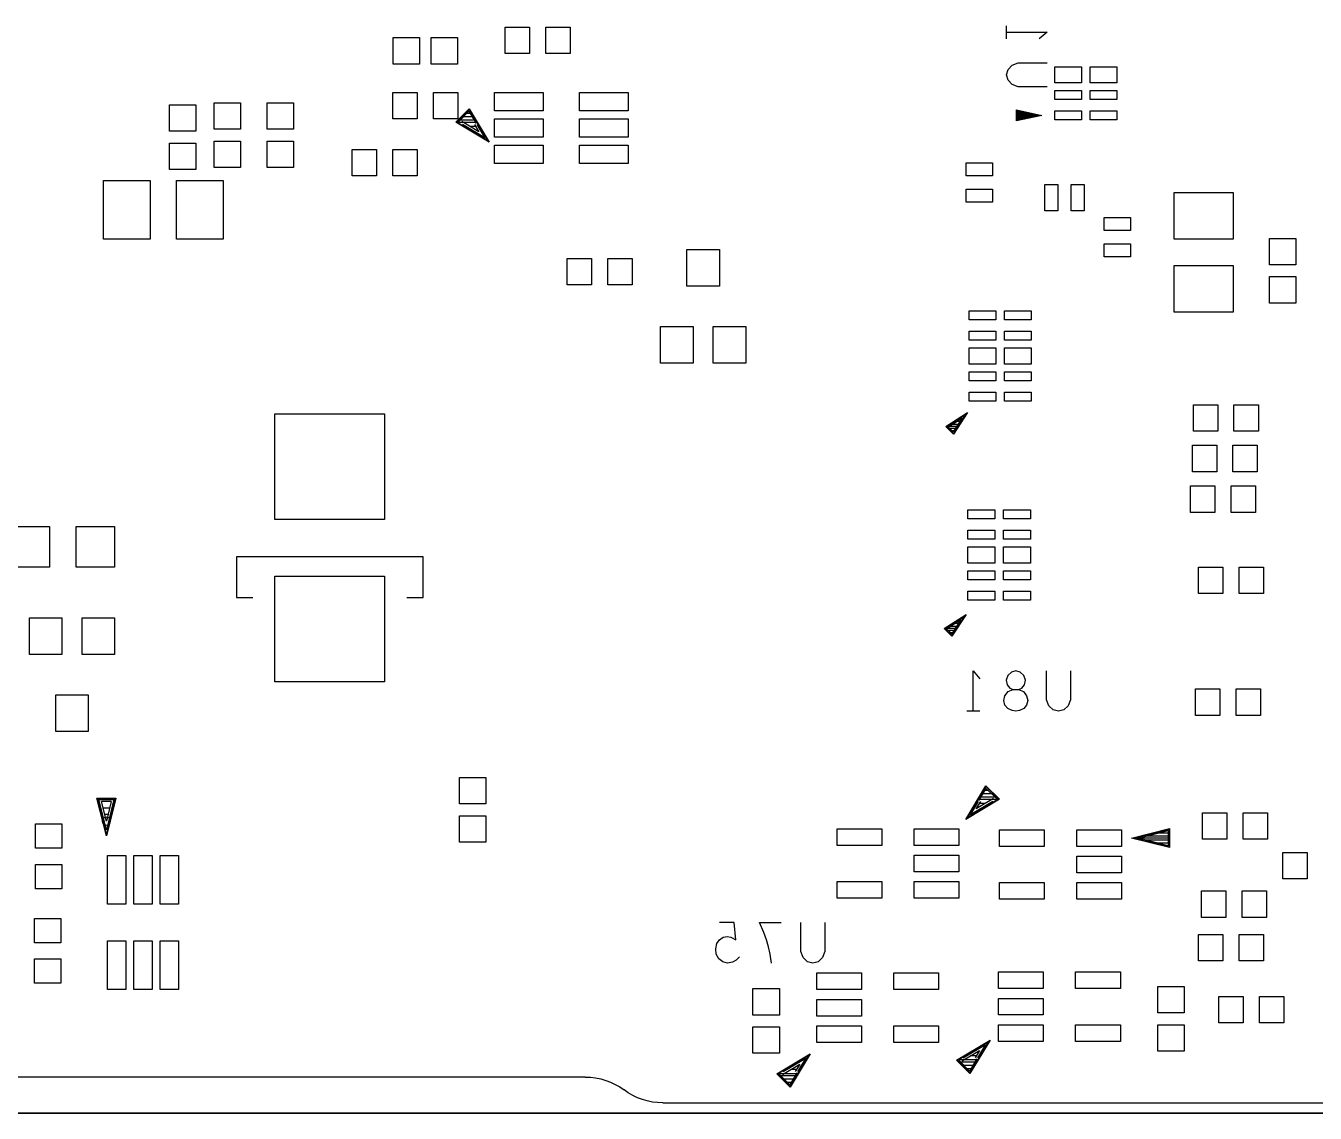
# Model space of a CAD drawing. Header units: millimetres. Extents: x -190 to 348, y -330 to 190.
# Drawn here: x 45.79 to 77.55, y -137.03 to -110.25 of the extents above; entities that cross this region are included whole.
import ezdxf

# ---------------------------------------------------------------- set-up
doc = ezdxf.new("R2010")
doc.units = ezdxf.units.MM
for name, color, linetype in [('10_MAQ_PALLET', 7, 'Continuous'), ('4_SIKCREN_BOTTOM_', 7, 'Continuous'), ('5_SOLDER_PASTE_BOTTOM_', 7, 'Continuous'), ('7______BREAKAWAY', 7, 'Continuous')]:
    doc.layers.add(name, color=color, linetype=linetype)

msp = doc.modelspace()

# ---------------------------------------------------------------- linework, layer by layer
at = {"layer": '10_MAQ_PALLET', "color": 1}
for p, q in [((59.57, -136.142, -8.001), (30.013, -136.142, -8.001)), ((61.478, -136.779, -8.001), (81.204, -136.779, -8.001))]:
    msp.add_line(p, q, dxfattribs=at)
at = {"layer": '10_MAQ_PALLET', "color": 1, "extrusion": (0, 0, -1)}
for centre, start, end in [((-59.57, -137.729, 8.001), 90, 126.9378), ((-61.478, -135.191, 8.001), 270, 306.9378)]:
    msp.add_arc(centre, 1.587, start, end, dxfattribs=at)
at = {"layer": '4_SIKCREN_BOTTOM_', "color": 7}
for p, q in [((69.949, -110.569), (69.949, -110.251)), ((69.949, -110.411), (70.95, -110.411)), ((70.95, -110.411), (70.752, -110.569)), ((70.084, -111.219), (70.234, -111.166)), ((70.234, -111.166), (70.95, -111.166)), ((69.949, -111.46), (69.985, -111.326)), ((69.985, -111.592), (69.949, -111.46)), ((69.985, -111.326), (70.084, -111.219)), ((70.084, -111.699), (69.985, -111.592)), ((70.234, -111.752), (70.084, -111.699)), ((70.95, -111.752), (70.234, -111.752)), ((56.38, -112.626), (56.711, -112.296)), ((56.401, -112.624), (56.708, -112.316)), ((56.444, -112.619), (56.703, -112.357)), ((56.736, -112.41), (56.652, -112.41)), ((56.703, -112.357), (56.883, -112.654)), ((56.708, -112.316), (56.904, -112.641)), ((56.711, -112.296), (57.206, -113.121)), ((70.188, -112.324), (70.815, -112.459)), ((70.188, -112.593), (70.188, -112.324)), ((70.201, -112.459), (70.201, -112.342)), ((70.201, -112.342), (70.754, -112.459)), ((70.328, -112.367), (70.201, -112.367)), ((70.48, -112.4), (70.201, -112.4)), ((70.635, -112.433), (70.201, -112.433)), ((57.206, -113.121), (56.38, -112.626)), ((57.17, -113.086), (56.401, -112.624)), ((56.896, -112.629), (56.411, -112.629)), ((56.838, -112.578), (56.485, -112.578)), ((56.947, -112.862), (56.525, -112.608)), ((57.097, -113.01), (56.545, -112.679)), ((56.787, -112.494), (56.568, -112.494)), ((56.868, -112.73), (56.728, -112.73)), ((56.84, -112.682), (56.947, -112.862)), ((56.899, -112.679), (57.097, -113.01)), ((56.904, -112.641), (57.17, -113.086)), ((70.815, -112.459), (70.188, -112.593)), ((70.201, -112.578), (70.201, -112.459)), ((70.754, -112.459), (70.201, -112.578)), ((70.757, -112.459), (70.201, -112.459)), ((70.635, -112.484), (70.201, -112.484)), ((70.48, -112.517), (70.201, -112.517)), ((70.328, -112.55), (70.201, -112.55)), ((68.45, -120.122), (68.989, -119.774)), ((68.471, -120.124), (68.946, -119.817)), ((68.511, -120.129), (68.859, -119.903)), ((68.989, -119.774), (68.641, -120.312)), ((68.798, -119.997), (68.715, -119.997)), ((68.859, -119.903), (68.737, -120.091)), ((68.946, -119.817), (68.758, -120.106)), ((68.847, -119.926), (68.824, -119.926)), ((68.641, -120.312), (68.45, -120.122)), ((68.638, -120.292), (68.471, -120.124)), ((68.75, -120.119), (68.476, -120.119)), ((68.633, -120.251), (68.511, -120.129)), ((68.687, -120.17), (68.555, -120.17)), ((68.753, -120.068), (68.603, -120.068)), ((68.651, -120.226), (68.608, -120.226)), ((68.737, -120.091), (68.633, -120.251)), ((68.758, -120.106), (68.638, -120.292)), ((50.975, -123.33), (50.975, -124.328)), ((55.575, -123.33), (50.975, -123.33)), ((55.575, -124.328), (55.575, -123.33)), ((50.975, -124.328), (51.384, -124.328)), ((55.174, -124.328), (55.575, -124.328)), ((68.412, -125.098), (68.948, -124.75)), ((68.43, -125.1), (68.905, -124.793)), ((68.948, -124.75), (68.6, -125.288)), ((68.905, -124.793), (68.72, -125.082)), ((68.6, -125.288), (68.412, -125.098)), ((68.598, -125.268), (68.43, -125.1)), ((68.71, -125.095), (68.438, -125.095)), ((68.471, -125.103), (68.821, -124.877)), ((68.595, -125.227), (68.471, -125.103)), ((68.712, -125.044), (68.562, -125.044)), ((68.697, -125.067), (68.595, -125.227)), ((68.72, -125.082), (68.598, -125.268)), ((68.76, -124.973), (68.674, -124.973)), ((68.821, -124.877), (68.697, -125.067)), ((68.806, -124.899), (68.786, -124.899)), ((68.646, -125.146), (68.514, -125.146)), ((68.61, -125.202), (68.57, -125.202)), ((69.126, -126.134), (69.286, -126.332)), ((69.126, -127.135), (69.126, -126.134)), ((69.977, -126.251), (69.936, -126.368)), ((69.936, -126.368), (69.962, -126.484)), ((70.068, -126.167), (69.977, -126.251)), ((70.175, -126.134), (70.068, -126.167)), ((70.282, -126.167), (70.175, -126.134)), ((70.376, -126.251), (70.282, -126.167)), ((70.416, -126.368), (70.376, -126.251)), ((70.388, -126.484), (70.416, -126.368)), ((70.932, -126.85), (70.932, -126.134)), ((71.519, -126.134), (71.519, -126.85)), ((69.908, -126.751), (69.99, -126.649)), ((69.962, -126.484), (70.03, -126.566)), ((69.99, -126.649), (70.109, -126.601)), ((70.03, -126.566), (70.109, -126.601)), ((70.109, -126.601), (70.244, -126.601)), ((70.109, -126.601), (70.244, -126.601)), ((70.244, -126.601), (70.322, -126.566)), ((70.244, -126.601), (70.363, -126.649)), ((70.322, -126.566), (70.388, -126.484)), ((70.363, -126.649), (70.442, -126.751)), ((69.883, -126.868), (69.908, -126.751)), ((69.908, -126.985), (69.883, -126.868)), ((69.977, -127.066), (69.908, -126.985)), ((70.442, -126.985), (70.376, -127.066)), ((70.442, -126.751), (70.47, -126.868)), ((70.47, -126.868), (70.442, -126.985)), ((70.985, -127), (70.932, -126.85)), ((71.092, -127.102), (70.985, -127)), ((71.465, -127), (71.359, -127.102)), ((71.519, -126.85), (71.465, -127)), ((69.286, -127.135), (68.966, -127.135)), ((70.084, -127.117), (69.977, -127.066)), ((70.175, -127.135), (70.084, -127.117)), ((70.269, -127.117), (70.175, -127.135)), ((70.376, -127.066), (70.269, -127.117)), ((71.224, -127.135), (71.092, -127.102)), ((71.359, -127.102), (71.224, -127.135)), ((47.541, -129.271), (48.009, -129.271)), ((47.775, -130.205), (47.541, -129.271)), ((48.009, -129.271), (47.775, -130.205)), ((68.943, -129.797), (69.439, -128.968)), ((69.245, -129.316), (69.441, -128.989)), ((69.268, -129.329), (69.446, -129.032)), ((69.667, -129.253), (69.314, -129.253)), ((69.583, -129.169), (69.365, -129.169)), ((69.499, -129.083), (69.416, -129.083)), ((69.439, -128.968), (69.771, -129.301)), ((69.441, -128.989), (69.751, -129.299)), ((69.446, -129.032), (69.71, -129.294)), ((47.556, -129.283), (47.993, -129.283)), ((47.775, -130.155), (47.556, -129.283)), ((47.775, -130.051), (47.589, -129.309)), ((47.589, -129.309), (47.96, -129.309)), ((47.775, -129.84), (47.655, -129.36)), ((47.894, -129.36), (47.655, -129.36)), ((47.856, -129.52), (47.696, -129.52)), ((47.993, -129.283), (47.775, -130.155)), ((47.96, -129.309), (47.775, -130.051)), ((47.894, -129.36), (47.775, -129.84)), ((69.771, -129.301), (68.943, -129.797)), ((69.751, -129.299), (68.981, -129.758)), ((68.981, -129.758), (69.245, -129.316)), ((69.609, -129.355), (69.055, -129.685)), ((69.055, -129.685), (69.253, -129.355)), ((69.626, -129.283), (69.202, -129.537)), ((69.202, -129.537), (69.312, -129.355)), ((69.743, -129.304), (69.253, -129.304)), ((69.423, -129.405), (69.284, -129.405)), ((47.816, -129.68), (47.734, -129.68)), ((73.028, -130.259), (73.962, -130.025)), ((73.081, -130.259), (73.95, -130.04)), ((73.185, -130.259), (73.924, -130.073)), ((73.924, -130.208), (73.388, -130.208)), ((73.924, -130.134), (73.685, -130.134)), ((73.924, -130.073), (73.924, -130.259)), ((73.95, -130.04), (73.95, -130.259)), ((73.962, -130.025), (73.962, -130.493)), ((73.962, -130.493), (73.028, -130.259)), ((73.95, -130.259), (73.078, -130.259)), ((73.95, -130.477), (73.081, -130.259)), ((73.924, -130.444), (73.185, -130.259)), ((73.924, -130.31), (73.388, -130.31)), ((73.924, -130.383), (73.685, -130.383)), ((73.924, -130.259), (73.924, -130.444)), ((73.95, -130.259), (73.95, -130.477)), ((63.236, -132.334), (62.875, -132.334)), ((63.276, -132.766), (63.236, -132.334)), ((63.858, -132.334), (64.392, -132.334)), ((63.965, -132.583), (63.858, -132.334)), ((64.882, -133.05), (64.882, -132.334)), ((65.469, -132.334), (65.469, -133.05)), ((62.875, -132.766), (62.969, -132.7)), ((62.969, -132.7), (63.063, -132.685)), ((63.063, -132.685), (63.157, -132.7)), ((63.157, -132.7), (63.276, -132.766)), ((64.031, -132.766), (63.965, -132.583)), ((62.784, -132.984), (62.809, -132.85)), ((62.796, -133.116), (62.784, -132.984)), ((62.809, -132.85), (62.875, -132.766)), ((64.084, -132.933), (64.031, -132.766)), ((64.125, -133.116), (64.084, -132.933)), ((64.935, -133.2), (64.882, -133.05)), ((65.469, -133.05), (65.415, -133.2)), ((62.862, -133.233), (62.796, -133.116)), ((62.956, -133.302), (62.862, -133.233)), ((63.076, -133.335), (62.956, -133.302)), ((63.195, -133.317), (63.076, -133.335)), ((63.289, -133.266), (63.195, -133.317)), ((63.37, -133.185), (63.289, -133.266)), ((64.153, -133.335), (64.125, -133.116)), ((65.042, -133.302), (64.935, -133.2)), ((65.174, -133.335), (65.042, -133.302)), ((65.308, -133.302), (65.174, -133.335)), ((65.415, -133.2), (65.308, -133.302)), ((68.715, -135.725), (69.54, -135.23)), ((68.735, -135.727), (69.502, -135.265)), ((69.54, -135.23), (69.045, -136.055)), ((69.502, -135.265), (69.238, -135.71)), ((64.285, -136.063), (65.11, -135.567)), ((64.305, -136.065), (65.072, -135.603)), ((65.11, -135.567), (64.615, -136.393)), ((65.072, -135.603), (64.808, -136.047)), ((68.857, -135.743), (69.281, -135.489)), ((68.877, -135.672), (69.428, -135.339)), ((69.202, -135.621), (69.06, -135.621)), ((69.281, -135.489), (69.172, -135.669)), ((69.428, -135.339), (69.23, -135.672)), ((64.427, -136.081), (64.851, -135.827)), ((64.447, -136.009), (64.999, -135.679)), ((64.851, -135.827), (64.742, -136.009)), ((64.999, -135.679), (64.8, -136.009)), ((69.045, -136.055), (68.715, -135.725)), ((69.042, -136.035), (68.735, -135.727)), ((69.23, -135.722), (68.743, -135.722)), ((69.037, -135.994), (68.776, -135.733)), ((69.169, -135.773), (68.816, -135.773)), ((69.118, -135.857), (68.9, -135.857)), ((69.068, -135.941), (68.984, -135.941)), ((69.215, -135.697), (69.037, -135.994)), ((69.238, -135.71), (69.042, -136.035)), ((64.615, -136.393), (64.285, -136.063)), ((64.613, -136.373), (64.305, -136.065)), ((64.8, -136.06), (64.313, -136.06)), ((64.607, -136.332), (64.346, -136.07)), ((64.74, -136.111), (64.386, -136.111)), ((64.689, -136.195), (64.47, -136.195)), ((64.785, -136.035), (64.607, -136.332)), ((64.808, -136.047), (64.613, -136.373)), ((64.77, -135.959), (64.63, -135.959)), ((64.638, -136.279), (64.554, -136.279)), ((26.789, -137.033), (91.6, -137.033))]:
    msp.add_line(p, q, dxfattribs=at)
for start, end in [(0, 180), (180, 0)]:
    msp.add_arc((47.775, -129.84), 0.102, start, end, dxfattribs=at)
at = {"layer": '5_SOLDER_PASTE_BOTTOM_', "color": 4}
for p, q in [((57.599, -110.934), (57.599, -110.284)), ((57.599, -110.284), (58.199, -110.284)), ((58.199, -110.284), (58.199, -110.934)), ((58.6, -110.934), (58.6, -110.284)), ((58.6, -110.284), (59.2, -110.284)), ((59.2, -110.284), (59.2, -110.934)), ((54.836, -111.193), (54.836, -110.543)), ((54.836, -110.543), (55.486, -110.543)), ((55.486, -110.543), (55.486, -111.193)), ((55.776, -111.193), (55.776, -110.543)), ((55.776, -110.543), (56.426, -110.543)), ((56.426, -110.543), (56.426, -111.193)), ((58.199, -110.934), (57.599, -110.934)), ((59.2, -110.934), (58.6, -110.934)), ((55.486, -111.193), (54.836, -111.193)), ((56.426, -111.193), (55.776, -111.193)), ((71.133, -111.658), (71.133, -111.258)), ((71.133, -111.258), (71.793, -111.258)), ((71.793, -111.258), (71.793, -111.658)), ((72.007, -111.658), (72.007, -111.258)), ((72.007, -111.258), (72.667, -111.258)), ((72.667, -111.258), (72.667, -111.658)), ((71.793, -111.658), (71.133, -111.658)), ((72.667, -111.658), (72.007, -111.658)), ((54.831, -112.545), (54.831, -111.895)), ((54.831, -111.895), (55.431, -111.895)), ((55.431, -111.895), (55.431, -112.545)), ((55.829, -112.545), (55.829, -111.895)), ((55.829, -111.895), (56.429, -111.895)), ((56.429, -111.895), (56.429, -112.545)), ((57.33, -112.343), (57.33, -111.893)), ((57.33, -111.893), (58.529, -111.893)), ((58.529, -111.893), (58.529, -112.343)), ((59.431, -112.343), (59.431, -111.893)), ((59.431, -111.893), (60.63, -111.893)), ((60.63, -111.893), (60.63, -112.343)), ((71.133, -112.068), (71.133, -111.848)), ((71.133, -111.848), (71.793, -111.848)), ((71.793, -112.068), (71.133, -112.068)), ((71.793, -111.848), (71.793, -112.068)), ((72.007, -112.068), (72.007, -111.848)), ((72.007, -111.848), (72.667, -111.848)), ((72.667, -112.068), (72.007, -112.068)), ((72.667, -111.848), (72.667, -112.068)), ((49.324, -112.85), (49.324, -112.2)), ((49.324, -112.2), (49.974, -112.2)), ((49.974, -112.2), (49.974, -112.85)), ((50.429, -112.799), (50.429, -112.149)), ((50.429, -112.149), (51.079, -112.149)), ((51.079, -112.149), (51.079, -112.799)), ((51.73, -112.799), (51.73, -112.149)), ((51.73, -112.149), (52.38, -112.149)), ((52.38, -112.149), (52.38, -112.799)), ((58.529, -112.343), (57.33, -112.343)), ((60.63, -112.343), (59.431, -112.343)), ((71.133, -112.568), (71.133, -112.349)), ((71.133, -112.349), (71.793, -112.349)), ((71.793, -112.349), (71.793, -112.568)), ((72.007, -112.568), (72.007, -112.349)), ((72.007, -112.349), (72.667, -112.349)), ((72.667, -112.349), (72.667, -112.568)), ((55.431, -112.545), (54.831, -112.545)), ((56.429, -112.545), (55.829, -112.545)), ((57.33, -112.993), (57.33, -112.543)), ((57.33, -112.543), (58.529, -112.543)), ((58.529, -112.543), (58.529, -112.993)), ((59.431, -112.993), (59.431, -112.543)), ((59.431, -112.543), (60.63, -112.543)), ((60.63, -112.543), (60.63, -112.993)), ((71.793, -112.568), (71.133, -112.568)), ((72.667, -112.568), (72.007, -112.568)), ((49.974, -112.85), (49.324, -112.85)), ((51.079, -112.799), (50.429, -112.799)), ((52.38, -112.799), (51.73, -112.799)), ((58.529, -112.993), (57.33, -112.993)), ((60.63, -112.993), (59.431, -112.993)), ((49.324, -113.789), (49.324, -113.139)), ((49.324, -113.139), (49.974, -113.139)), ((49.974, -113.139), (49.974, -113.789)), ((50.429, -113.739), (50.429, -113.089)), ((50.429, -113.089), (51.079, -113.089)), ((51.079, -113.089), (51.079, -113.739)), ((51.73, -113.739), (51.73, -113.089)), ((51.73, -113.089), (52.38, -113.089)), ((52.38, -113.089), (52.38, -113.739)), ((53.83, -113.944), (53.83, -113.294)), ((53.83, -113.294), (54.43, -113.294)), ((54.43, -113.294), (54.43, -113.944)), ((54.831, -113.944), (54.831, -113.294)), ((54.831, -113.294), (55.431, -113.294)), ((55.431, -113.294), (55.431, -113.944)), ((57.33, -113.644), (57.33, -113.194)), ((57.33, -113.194), (58.529, -113.194)), ((58.529, -113.194), (58.529, -113.644)), ((59.431, -113.644), (59.431, -113.194)), ((59.431, -113.194), (60.63, -113.194)), ((60.63, -113.194), (60.63, -113.644)), ((58.529, -113.644), (57.33, -113.644)), ((60.63, -113.644), (59.431, -113.644)), ((68.951, -113.944), (68.951, -113.624)), ((68.951, -113.624), (69.601, -113.624)), ((69.601, -113.624), (69.601, -113.944)), ((49.974, -113.789), (49.324, -113.789)), ((51.079, -113.739), (50.429, -113.739)), ((52.38, -113.739), (51.73, -113.739)), ((54.43, -113.944), (53.83, -113.944)), ((55.431, -113.944), (54.831, -113.944)), ((69.601, -113.944), (68.951, -113.944)), ((47.7, -115.51), (47.7, -114.06)), ((47.7, -114.06), (48.85, -114.06)), ((48.85, -114.06), (48.85, -115.51)), ((49.501, -115.51), (49.501, -114.06)), ((49.501, -114.06), (50.651, -114.06)), ((50.651, -114.06), (50.651, -115.51)), ((68.951, -114.595), (68.951, -114.275)), ((68.951, -114.275), (69.601, -114.275)), ((69.601, -114.275), (69.601, -114.595)), ((70.889, -114.808), (70.889, -114.158)), ((70.889, -114.158), (71.209, -114.158)), ((71.209, -114.158), (71.209, -114.808)), ((71.539, -114.808), (71.539, -114.158)), ((71.539, -114.158), (71.859, -114.158)), ((71.859, -114.158), (71.859, -114.808)), ((69.601, -114.595), (68.951, -114.595)), ((74.075, -115.51), (74.075, -114.36)), ((74.075, -114.36), (75.525, -114.36)), ((75.525, -114.36), (75.525, -115.51)), ((71.209, -114.808), (70.889, -114.808)), ((71.859, -114.808), (71.539, -114.808)), ((72.349, -115.293), (72.349, -114.973)), ((72.349, -114.973), (72.999, -114.973)), ((72.999, -114.973), (72.999, -115.293)), ((72.999, -115.293), (72.349, -115.293)), ((48.85, -115.51), (47.7, -115.51)), ((50.651, -115.51), (49.501, -115.51)), ((75.525, -115.51), (74.075, -115.51)), ((76.426, -116.139), (76.426, -115.489)), ((76.426, -115.489), (77.076, -115.489)), ((77.076, -115.489), (77.076, -116.139)), ((62.074, -116.66), (62.074, -115.761)), ((62.074, -115.761), (62.874, -115.761)), ((62.874, -115.761), (62.874, -116.66)), ((72.349, -115.943), (72.349, -115.623)), ((72.349, -115.623), (72.999, -115.623)), ((72.999, -115.623), (72.999, -115.943)), ((59.126, -116.634), (59.126, -115.984)), ((59.126, -115.984), (59.726, -115.984)), ((59.726, -115.984), (59.726, -116.634)), ((60.124, -116.634), (60.124, -115.984)), ((60.124, -115.984), (60.724, -115.984)), ((60.724, -115.984), (60.724, -116.634)), ((72.999, -115.943), (72.349, -115.943)), ((74.075, -117.308), (74.075, -116.158)), ((74.075, -116.158), (75.525, -116.158)), ((75.525, -116.158), (75.525, -117.308)), ((77.076, -116.139), (76.426, -116.139)), ((76.426, -117.079), (76.426, -116.429)), ((76.426, -116.429), (77.076, -116.429)), ((77.076, -116.429), (77.076, -117.079)), ((59.726, -116.634), (59.126, -116.634)), ((60.724, -116.634), (60.124, -116.634)), ((62.874, -116.66), (62.074, -116.66)), ((77.076, -117.079), (76.426, -117.079)), ((69.022, -117.494), (69.022, -117.274)), ((69.022, -117.274), (69.682, -117.274)), ((69.682, -117.494), (69.022, -117.494)), ((69.682, -117.274), (69.682, -117.494)), ((69.896, -117.494), (69.896, -117.274)), ((69.896, -117.274), (70.556, -117.274)), ((70.556, -117.494), (69.896, -117.494)), ((70.556, -117.274), (70.556, -117.494)), ((75.525, -117.308), (74.075, -117.308)), ((61.426, -118.56), (61.426, -117.66)), ((61.426, -117.66), (62.226, -117.66)), ((62.226, -117.66), (62.226, -118.56)), ((62.724, -118.56), (62.724, -117.66)), ((62.724, -117.66), (63.524, -117.66)), ((63.524, -117.66), (63.524, -118.56)), ((69.022, -117.994), (69.022, -117.774)), ((69.022, -117.774), (69.682, -117.774)), ((69.682, -117.774), (69.682, -117.994)), ((69.896, -117.994), (69.896, -117.774)), ((69.896, -117.774), (70.556, -117.774)), ((70.556, -117.774), (70.556, -117.994)), ((69.682, -117.994), (69.022, -117.994)), ((70.556, -117.994), (69.896, -117.994)), ((69.022, -118.584), (69.022, -118.184)), ((69.022, -118.184), (69.682, -118.184)), ((69.682, -118.184), (69.682, -118.584)), ((69.896, -118.584), (69.896, -118.184)), ((69.896, -118.184), (70.556, -118.184)), ((70.556, -118.184), (70.556, -118.584)), ((62.226, -118.56), (61.426, -118.56)), ((63.524, -118.56), (62.724, -118.56)), ((69.682, -118.584), (69.022, -118.584)), ((69.022, -118.995), (69.022, -118.775)), ((69.022, -118.775), (69.682, -118.775)), ((69.682, -118.775), (69.682, -118.995)), ((70.556, -118.584), (69.896, -118.584)), ((69.896, -118.995), (69.896, -118.775)), ((69.896, -118.775), (70.556, -118.775)), ((70.556, -118.775), (70.556, -118.995)), ((69.682, -118.995), (69.022, -118.995)), ((70.556, -118.995), (69.896, -118.995)), ((69.022, -119.495), (69.022, -119.275)), ((69.022, -119.275), (69.682, -119.275)), ((69.682, -119.275), (69.682, -119.495)), ((69.896, -119.495), (69.896, -119.275)), ((69.896, -119.275), (70.556, -119.275)), ((70.556, -119.275), (70.556, -119.495)), ((69.682, -119.495), (69.022, -119.495)), ((70.556, -119.495), (69.896, -119.495)), ((74.551, -120.233), (74.551, -119.583)), ((74.551, -119.583), (75.151, -119.583)), ((75.151, -119.583), (75.151, -120.233)), ((75.549, -120.233), (75.549, -119.583)), ((75.549, -119.583), (76.149, -119.583)), ((76.149, -119.583), (76.149, -120.233)), ((51.924, -122.41), (51.924, -119.81)), ((51.924, -119.81), (54.624, -119.81)), ((54.624, -119.81), (54.624, -122.41)), ((75.151, -120.233), (74.551, -120.233)), ((76.149, -120.233), (75.549, -120.233)), ((74.526, -121.234), (74.526, -120.584)), ((74.526, -120.584), (75.126, -120.584)), ((75.126, -120.584), (75.126, -121.234)), ((75.524, -121.234), (75.524, -120.584)), ((75.524, -120.584), (76.124, -120.584)), ((76.124, -120.584), (76.124, -121.234)), ((75.126, -121.234), (74.526, -121.234)), ((76.124, -121.234), (75.524, -121.234)), ((74.475, -122.235), (74.475, -121.585)), ((74.475, -121.585), (75.075, -121.585)), ((75.075, -121.585), (75.075, -122.235)), ((75.476, -122.235), (75.476, -121.585)), ((75.476, -121.585), (76.076, -121.585)), ((76.076, -121.585), (76.076, -122.235)), ((68.997, -122.393), (68.997, -122.173)), ((68.997, -122.173), (69.657, -122.173)), ((69.657, -122.173), (69.657, -122.393)), ((69.873, -122.393), (69.873, -122.173)), ((69.873, -122.173), (70.533, -122.173)), ((70.533, -122.173), (70.533, -122.393)), ((75.075, -122.235), (74.475, -122.235)), ((76.076, -122.235), (75.476, -122.235)), ((45.425, -122.583), (46.375, -122.583)), ((46.375, -122.583), (46.375, -123.583)), ((47.026, -123.583), (47.026, -122.583)), ((47.026, -122.583), (47.976, -122.583)), ((47.976, -122.583), (47.976, -123.583)), ((54.624, -122.41), (51.924, -122.41)), ((69.657, -122.393), (68.997, -122.393)), ((70.533, -122.393), (69.873, -122.393)), ((68.997, -122.894), (68.997, -122.674)), ((68.997, -122.674), (69.657, -122.674)), ((69.657, -122.894), (68.997, -122.894)), ((69.657, -122.674), (69.657, -122.894)), ((69.873, -122.894), (69.873, -122.674)), ((69.873, -122.674), (70.533, -122.674)), ((70.533, -122.894), (69.873, -122.894)), ((70.533, -122.674), (70.533, -122.894)), ((68.997, -123.484), (68.997, -123.084)), ((68.997, -123.084), (69.657, -123.084)), ((69.657, -123.084), (69.657, -123.484)), ((69.873, -123.484), (69.873, -123.084)), ((69.873, -123.084), (70.533, -123.084)), ((70.533, -123.084), (70.533, -123.484)), ((69.657, -123.484), (68.997, -123.484)), ((70.533, -123.484), (69.873, -123.484)), ((46.375, -123.583), (45.425, -123.583)), ((47.976, -123.583), (47.026, -123.583)), ((51.924, -126.41), (51.924, -123.81)), ((51.924, -123.81), (54.624, -123.81)), ((54.624, -123.81), (54.624, -126.41)), ((68.997, -123.894), (68.997, -123.674)), ((68.997, -123.674), (69.657, -123.674)), ((69.657, -123.674), (69.657, -123.894)), ((69.873, -123.894), (69.873, -123.674)), ((69.873, -123.674), (70.533, -123.674)), ((70.533, -123.674), (70.533, -123.894)), ((74.676, -124.234), (74.676, -123.584)), ((74.676, -123.584), (75.276, -123.584)), ((75.276, -123.584), (75.276, -124.234)), ((75.674, -124.234), (75.674, -123.584)), ((75.674, -123.584), (76.274, -123.584)), ((76.274, -123.584), (76.274, -124.234)), ((69.657, -123.894), (68.997, -123.894)), ((68.997, -124.395), (68.997, -124.175)), ((68.997, -124.175), (69.657, -124.175)), ((69.657, -124.175), (69.657, -124.395)), ((70.533, -123.894), (69.873, -123.894)), ((69.873, -124.395), (69.873, -124.175)), ((69.873, -124.175), (70.533, -124.175)), ((70.533, -124.175), (70.533, -124.395)), ((69.657, -124.395), (68.997, -124.395)), ((70.533, -124.395), (69.873, -124.395)), ((75.276, -124.234), (74.676, -124.234)), ((76.274, -124.234), (75.674, -124.234)), ((45.876, -125.732), (45.876, -124.833)), ((45.876, -124.833), (46.676, -124.833)), ((46.676, -124.833), (46.676, -125.732)), ((47.174, -125.732), (47.174, -124.833)), ((47.174, -124.833), (47.974, -124.833)), ((47.974, -124.833), (47.974, -125.732)), ((46.676, -125.732), (45.876, -125.732)), ((47.974, -125.732), (47.174, -125.732)), ((54.624, -126.41), (51.924, -126.41)), ((74.6, -127.234), (74.6, -126.584)), ((74.6, -126.584), (75.2, -126.584)), ((75.2, -126.584), (75.2, -127.234)), ((75.6, -127.234), (75.6, -126.584)), ((75.6, -126.584), (76.2, -126.584)), ((76.2, -126.584), (76.2, -127.234)), ((46.524, -127.632), (46.524, -126.733)), ((46.524, -126.733), (47.324, -126.733)), ((47.324, -126.733), (47.324, -127.632)), ((75.2, -127.234), (74.6, -127.234)), ((76.2, -127.234), (75.6, -127.234)), ((47.324, -127.632), (46.524, -127.632)), ((56.474, -129.413), (56.474, -128.763)), ((56.474, -128.763), (57.124, -128.763)), ((57.124, -128.763), (57.124, -129.413)), ((57.124, -129.413), (56.474, -129.413)), ((56.474, -130.355), (56.474, -129.705)), ((56.474, -129.705), (57.124, -129.705)), ((57.124, -129.705), (57.124, -130.355)), ((74.775, -130.284), (74.775, -129.634)), ((74.775, -129.634), (75.375, -129.634)), ((75.375, -129.634), (75.375, -130.284)), ((75.776, -130.284), (75.776, -129.634)), ((75.776, -129.634), (76.376, -129.634)), ((76.376, -129.634), (76.376, -130.284)), ((46.025, -130.508), (46.025, -129.908)), ((46.025, -129.908), (46.675, -129.908)), ((46.675, -129.908), (46.675, -130.508)), ((65.774, -130.438), (65.774, -130.028)), ((65.774, -130.028), (66.874, -130.028)), ((66.874, -130.028), (66.874, -130.438)), ((67.674, -130.438), (67.674, -130.028)), ((67.674, -130.028), (68.774, -130.028)), ((68.774, -130.028), (68.774, -130.438)), ((69.775, -130.464), (69.775, -130.054)), ((69.775, -130.054), (70.875, -130.054)), ((70.875, -130.054), (70.875, -130.464)), ((71.675, -130.464), (71.675, -130.054)), ((71.675, -130.054), (72.775, -130.054)), ((72.775, -130.054), (72.775, -130.464)), ((46.675, -130.508), (46.025, -130.508)), ((57.124, -130.355), (56.474, -130.355)), ((66.874, -130.438), (65.774, -130.438)), ((68.774, -130.438), (67.674, -130.438)), ((70.875, -130.464), (69.775, -130.464)), ((72.775, -130.464), (71.675, -130.464)), ((75.375, -130.284), (74.775, -130.284)), ((76.376, -130.284), (75.776, -130.284)), ((47.799, -131.884), (47.799, -130.685)), ((47.799, -130.685), (48.249, -130.685)), ((48.249, -130.685), (48.249, -131.884)), ((48.449, -131.884), (48.449, -130.685)), ((48.449, -130.685), (48.899, -130.685)), ((48.899, -130.685), (48.899, -131.884)), ((49.099, -131.884), (49.099, -130.685)), ((49.099, -130.685), (49.549, -130.685)), ((49.549, -130.685), (49.549, -131.884)), ((67.674, -131.089), (67.674, -130.679)), ((67.674, -130.679), (68.774, -130.679)), ((68.774, -130.679), (68.774, -131.089)), ((71.675, -131.114), (71.675, -130.704)), ((71.675, -130.704), (72.775, -130.704)), ((72.775, -130.704), (72.775, -131.114)), ((76.751, -131.259), (76.751, -130.609)), ((76.751, -130.609), (77.351, -130.609)), ((77.351, -130.609), (77.351, -131.259)), ((46.025, -131.509), (46.025, -130.909)), ((46.025, -130.909), (46.675, -130.909)), ((46.675, -130.909), (46.675, -131.509)), ((68.774, -131.089), (67.674, -131.089)), ((72.775, -131.114), (71.675, -131.114)), ((65.774, -131.739), (65.774, -131.329)), ((65.774, -131.329), (66.874, -131.329)), ((66.874, -131.329), (66.874, -131.739)), ((67.674, -131.739), (67.674, -131.329)), ((67.674, -131.329), (68.774, -131.329)), ((68.774, -131.329), (68.774, -131.739)), ((69.775, -131.764), (69.775, -131.354)), ((69.775, -131.354), (70.875, -131.354)), ((70.875, -131.354), (70.875, -131.764)), ((71.675, -131.764), (71.675, -131.354)), ((71.675, -131.354), (72.775, -131.354)), ((72.775, -131.354), (72.775, -131.764)), ((77.351, -131.259), (76.751, -131.259)), ((46.675, -131.509), (46.025, -131.509)), ((66.874, -131.739), (65.774, -131.739)), ((68.774, -131.739), (67.674, -131.739)), ((70.875, -131.764), (69.775, -131.764)), ((72.775, -131.764), (71.675, -131.764)), ((74.749, -132.209), (74.749, -131.559)), ((74.749, -131.559), (75.349, -131.559)), ((75.349, -131.559), (75.349, -132.209)), ((75.75, -132.209), (75.75, -131.559)), ((75.75, -131.559), (76.35, -131.559)), ((76.35, -131.559), (76.35, -132.209)), ((48.249, -131.884), (47.799, -131.884)), ((48.899, -131.884), (48.449, -131.884)), ((49.549, -131.884), (49.099, -131.884)), ((46, -132.835), (46, -132.235)), ((46, -132.235), (46.65, -132.235)), ((46.65, -132.235), (46.65, -132.835)), ((75.349, -132.209), (74.749, -132.209)), ((76.35, -132.209), (75.75, -132.209)), ((74.676, -133.284), (74.676, -132.634)), ((74.676, -132.634), (75.276, -132.634)), ((75.276, -132.634), (75.276, -133.284)), ((75.674, -133.284), (75.674, -132.634)), ((75.674, -132.634), (76.274, -132.634)), ((76.274, -132.634), (76.274, -133.284)), ((46.65, -132.835), (46, -132.835)), ((47.799, -133.983), (47.799, -132.784)), ((47.799, -132.784), (48.249, -132.784)), ((48.249, -132.784), (48.249, -133.983)), ((48.449, -133.983), (48.449, -132.784)), ((48.449, -132.784), (48.899, -132.784)), ((48.899, -132.784), (48.899, -133.983)), ((49.099, -133.983), (49.099, -132.784)), ((49.099, -132.784), (49.549, -132.784)), ((49.549, -132.784), (49.549, -133.983)), ((46, -133.833), (46, -133.233)), ((46, -133.233), (46.65, -133.233)), ((46.65, -133.233), (46.65, -133.833)), ((75.276, -133.284), (74.676, -133.284)), ((76.274, -133.284), (75.674, -133.284)), ((65.274, -133.989), (65.274, -133.579)), ((65.274, -133.579), (66.374, -133.579)), ((66.374, -133.579), (66.374, -133.989)), ((67.174, -133.989), (67.174, -133.579)), ((67.174, -133.579), (68.274, -133.579)), ((68.274, -133.579), (68.274, -133.989)), ((69.75, -133.964), (69.75, -133.554)), ((69.75, -133.554), (70.85, -133.554)), ((70.85, -133.554), (70.85, -133.964)), ((71.649, -133.964), (71.649, -133.554)), ((71.649, -133.554), (72.75, -133.554)), ((72.75, -133.554), (72.75, -133.964)), ((46.65, -133.833), (46, -133.833)), ((48.249, -133.983), (47.799, -133.983)), ((48.899, -133.983), (48.449, -133.983)), ((49.549, -133.983), (49.099, -133.983)), ((63.701, -134.615), (63.701, -133.965)), ((63.701, -133.965), (64.351, -133.965)), ((64.351, -133.965), (64.351, -134.615)), ((66.374, -133.989), (65.274, -133.989)), ((68.274, -133.989), (67.174, -133.989)), ((70.85, -133.964), (69.75, -133.964)), ((72.75, -133.964), (71.649, -133.964)), ((73.675, -134.564), (73.675, -133.914)), ((73.675, -133.914), (74.325, -133.914)), ((74.325, -133.914), (74.325, -134.564)), ((65.274, -134.64), (65.274, -134.23)), ((65.274, -134.23), (66.374, -134.23)), ((66.374, -134.23), (66.374, -134.64)), ((69.75, -134.614), (69.75, -134.204)), ((69.75, -134.204), (70.85, -134.204)), ((70.85, -134.204), (70.85, -134.614)), ((75.176, -134.808), (75.176, -134.158)), ((75.176, -134.158), (75.776, -134.158)), ((75.776, -134.158), (75.776, -134.808)), ((76.174, -134.808), (76.174, -134.158)), ((76.174, -134.158), (76.774, -134.158)), ((76.774, -134.158), (76.774, -134.808)), ((64.351, -134.615), (63.701, -134.615)), ((66.374, -134.64), (65.274, -134.64)), ((70.85, -134.614), (69.75, -134.614)), ((74.325, -134.564), (73.675, -134.564)), ((63.701, -135.555), (63.701, -134.905)), ((63.701, -134.905), (64.351, -134.905)), ((64.351, -134.905), (64.351, -135.555)), ((65.274, -135.29), (65.274, -134.88)), ((65.274, -134.88), (66.374, -134.88)), ((66.374, -134.88), (66.374, -135.29)), ((67.174, -135.29), (67.174, -134.88)), ((67.174, -134.88), (68.274, -134.88)), ((68.274, -134.88), (68.274, -135.29)), ((69.75, -135.264), (69.75, -134.854)), ((69.75, -134.854), (70.85, -134.854)), ((70.85, -134.854), (70.85, -135.264)), ((71.649, -135.264), (71.649, -134.854)), ((71.649, -134.854), (72.75, -134.854)), ((72.75, -134.854), (72.75, -135.264)), ((73.675, -135.504), (73.675, -134.854)), ((73.675, -134.854), (74.325, -134.854)), ((74.325, -134.854), (74.325, -135.504)), ((75.776, -134.808), (75.176, -134.808)), ((76.774, -134.808), (76.174, -134.808)), ((66.374, -135.29), (65.274, -135.29)), ((68.274, -135.29), (67.174, -135.29)), ((70.85, -135.264), (69.75, -135.264)), ((72.75, -135.264), (71.649, -135.264)), ((64.351, -135.555), (63.701, -135.555)), ((74.325, -135.504), (73.675, -135.504)), ((26.789, -137.033), (91.6, -137.033))]:
    msp.add_line(p, q, dxfattribs=at)
at = {"layer": '7______BREAKAWAY', "color": 2}
for p, q in [((91.6, -137.033), (-91.6, -137.033)), ((26.789, -137.033), (91.6, -137.033))]:
    msp.add_line(p, q, dxfattribs=at)

doc.saveas('drawing.dxf')
